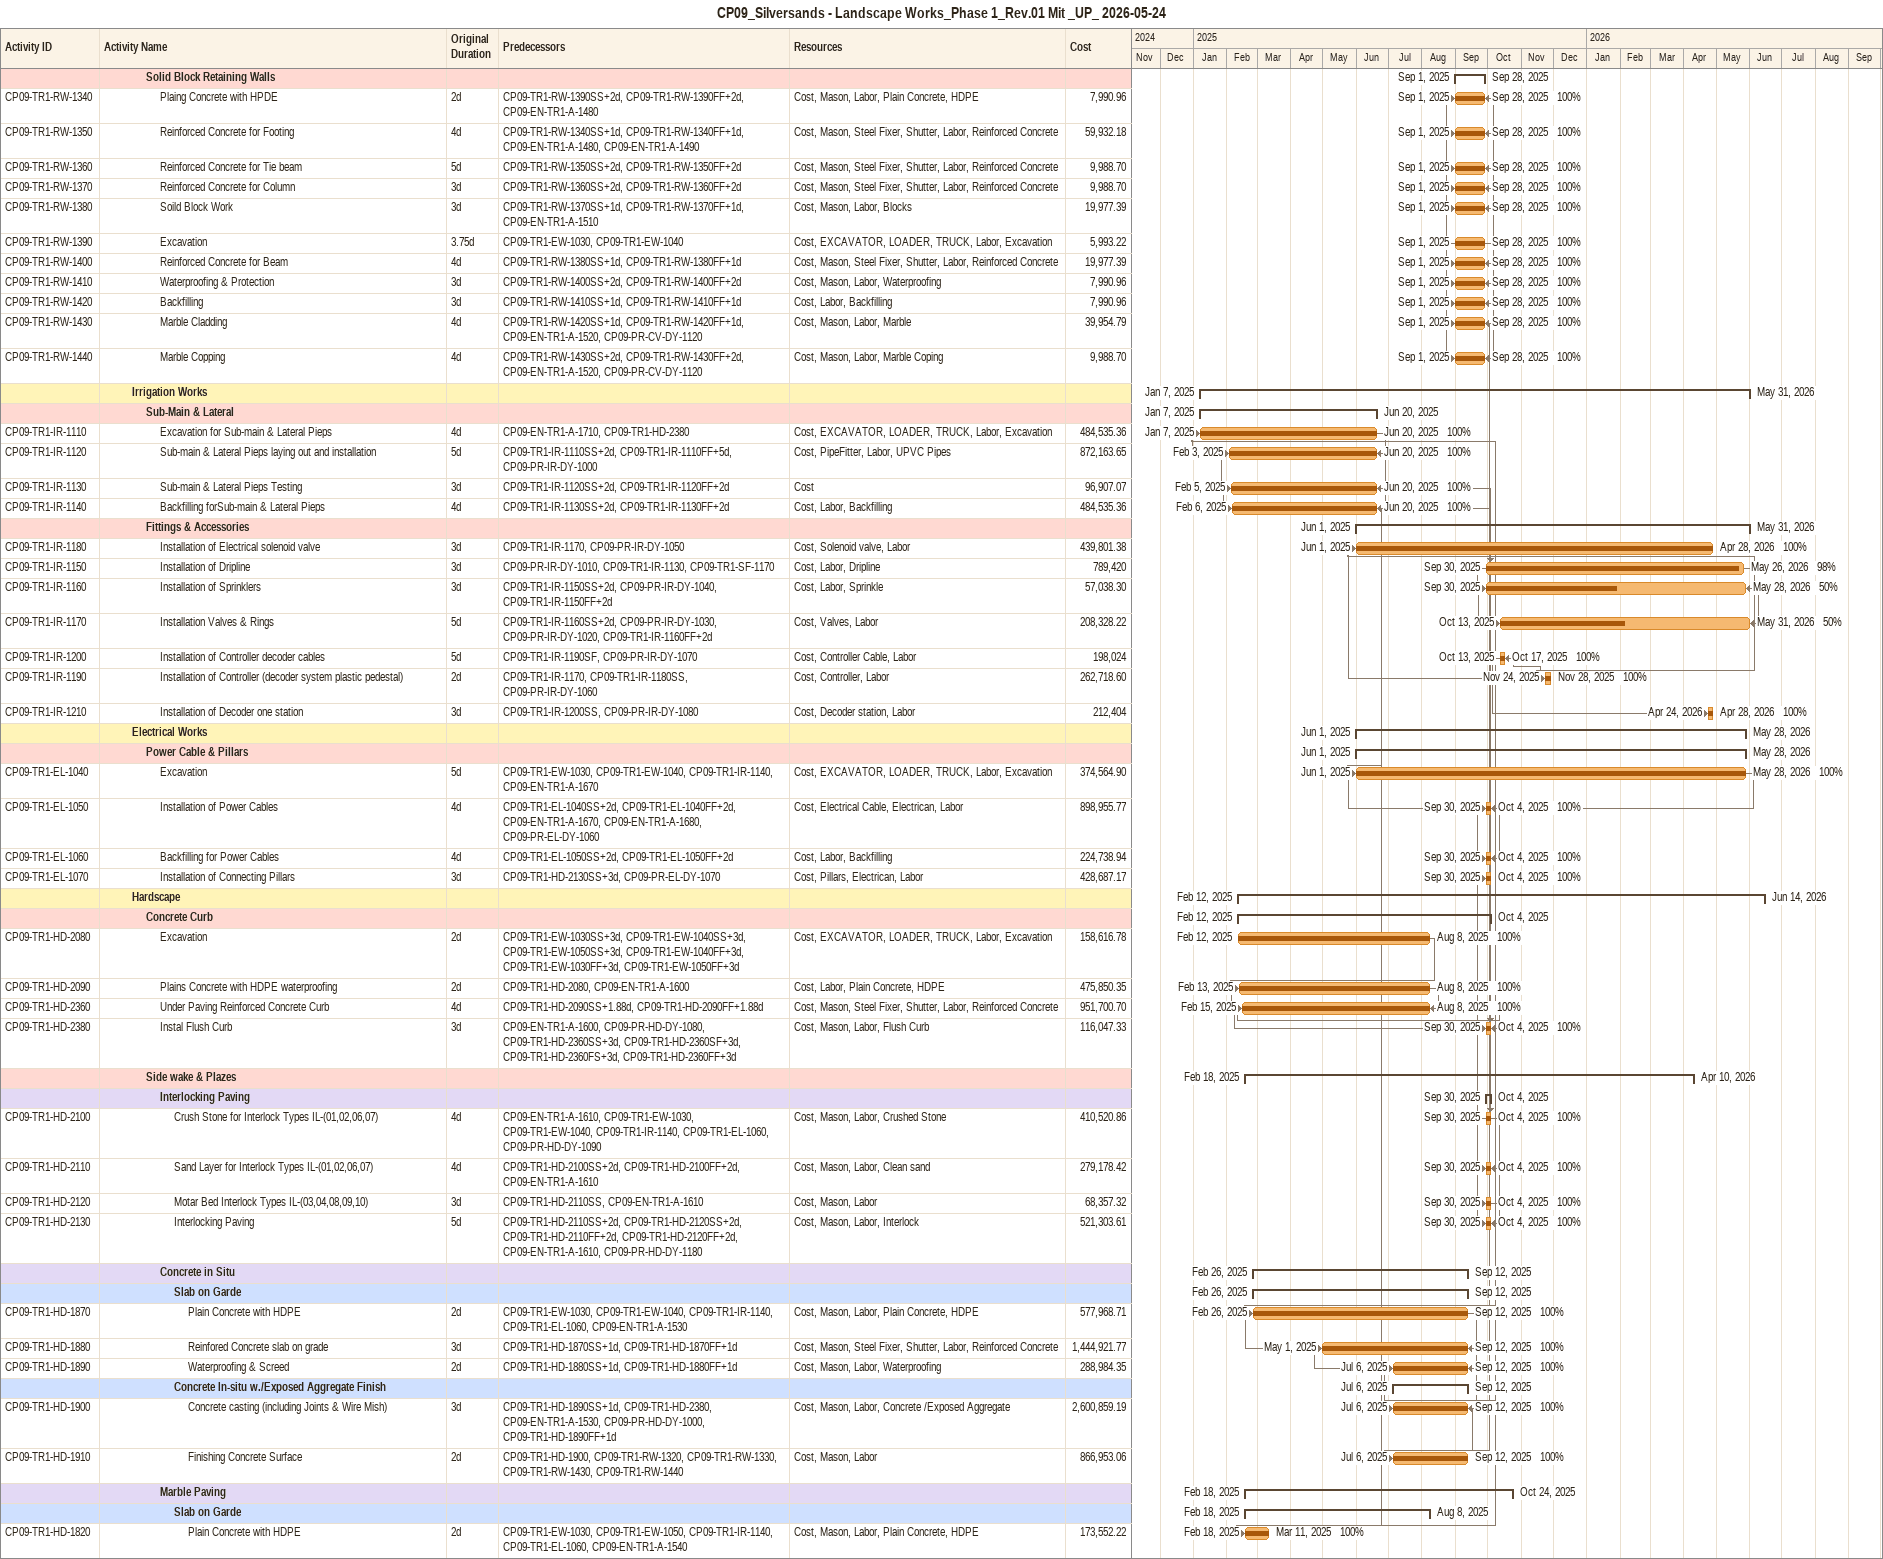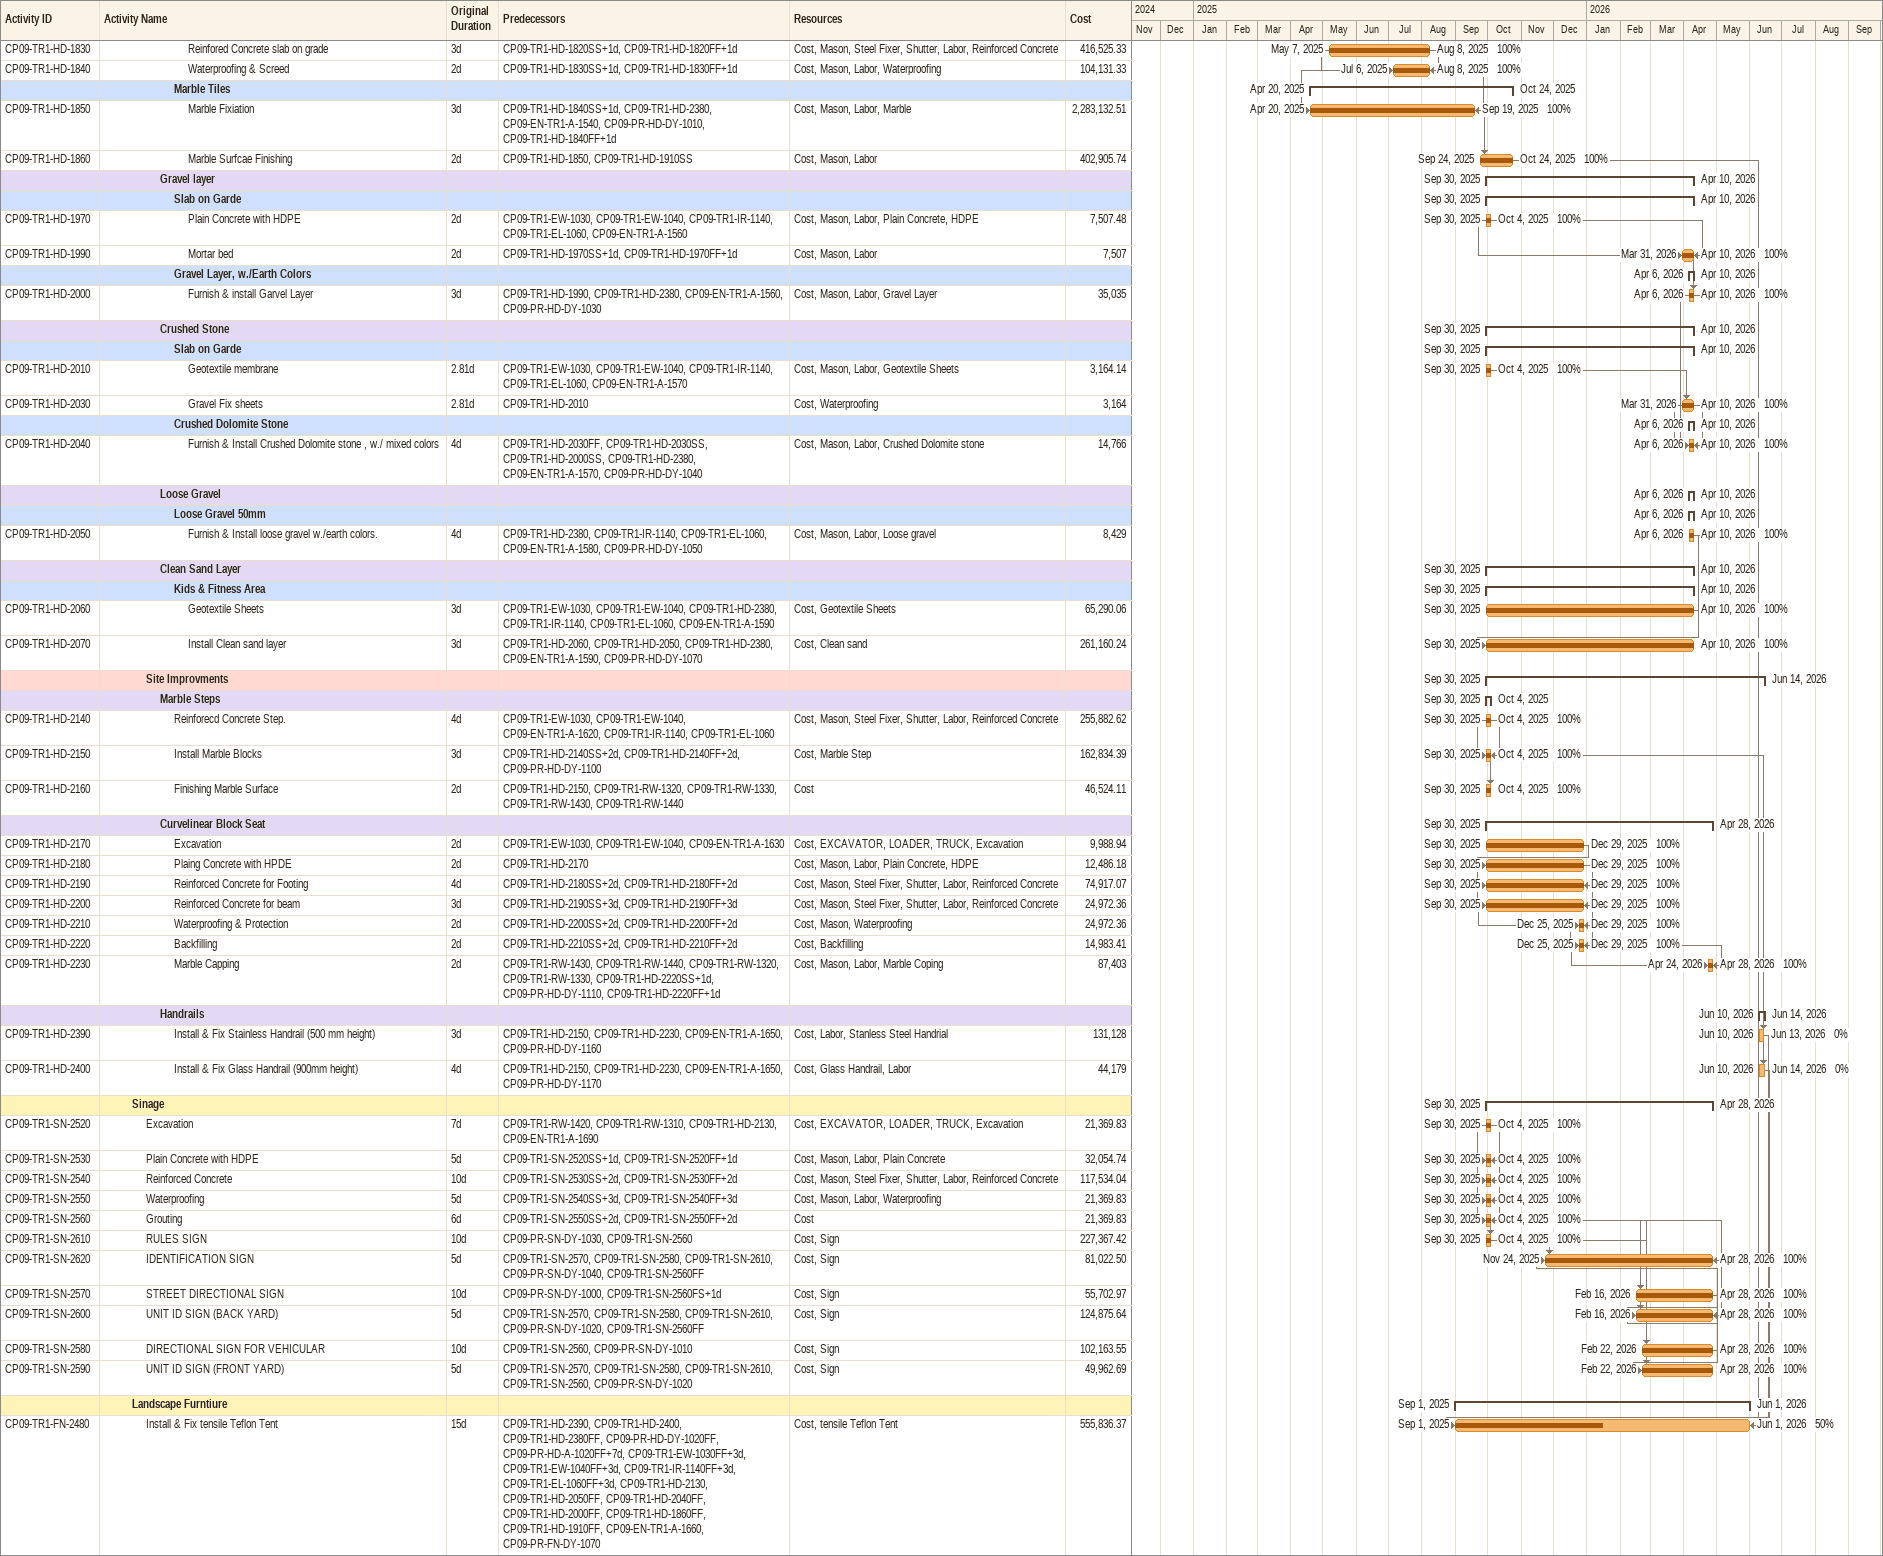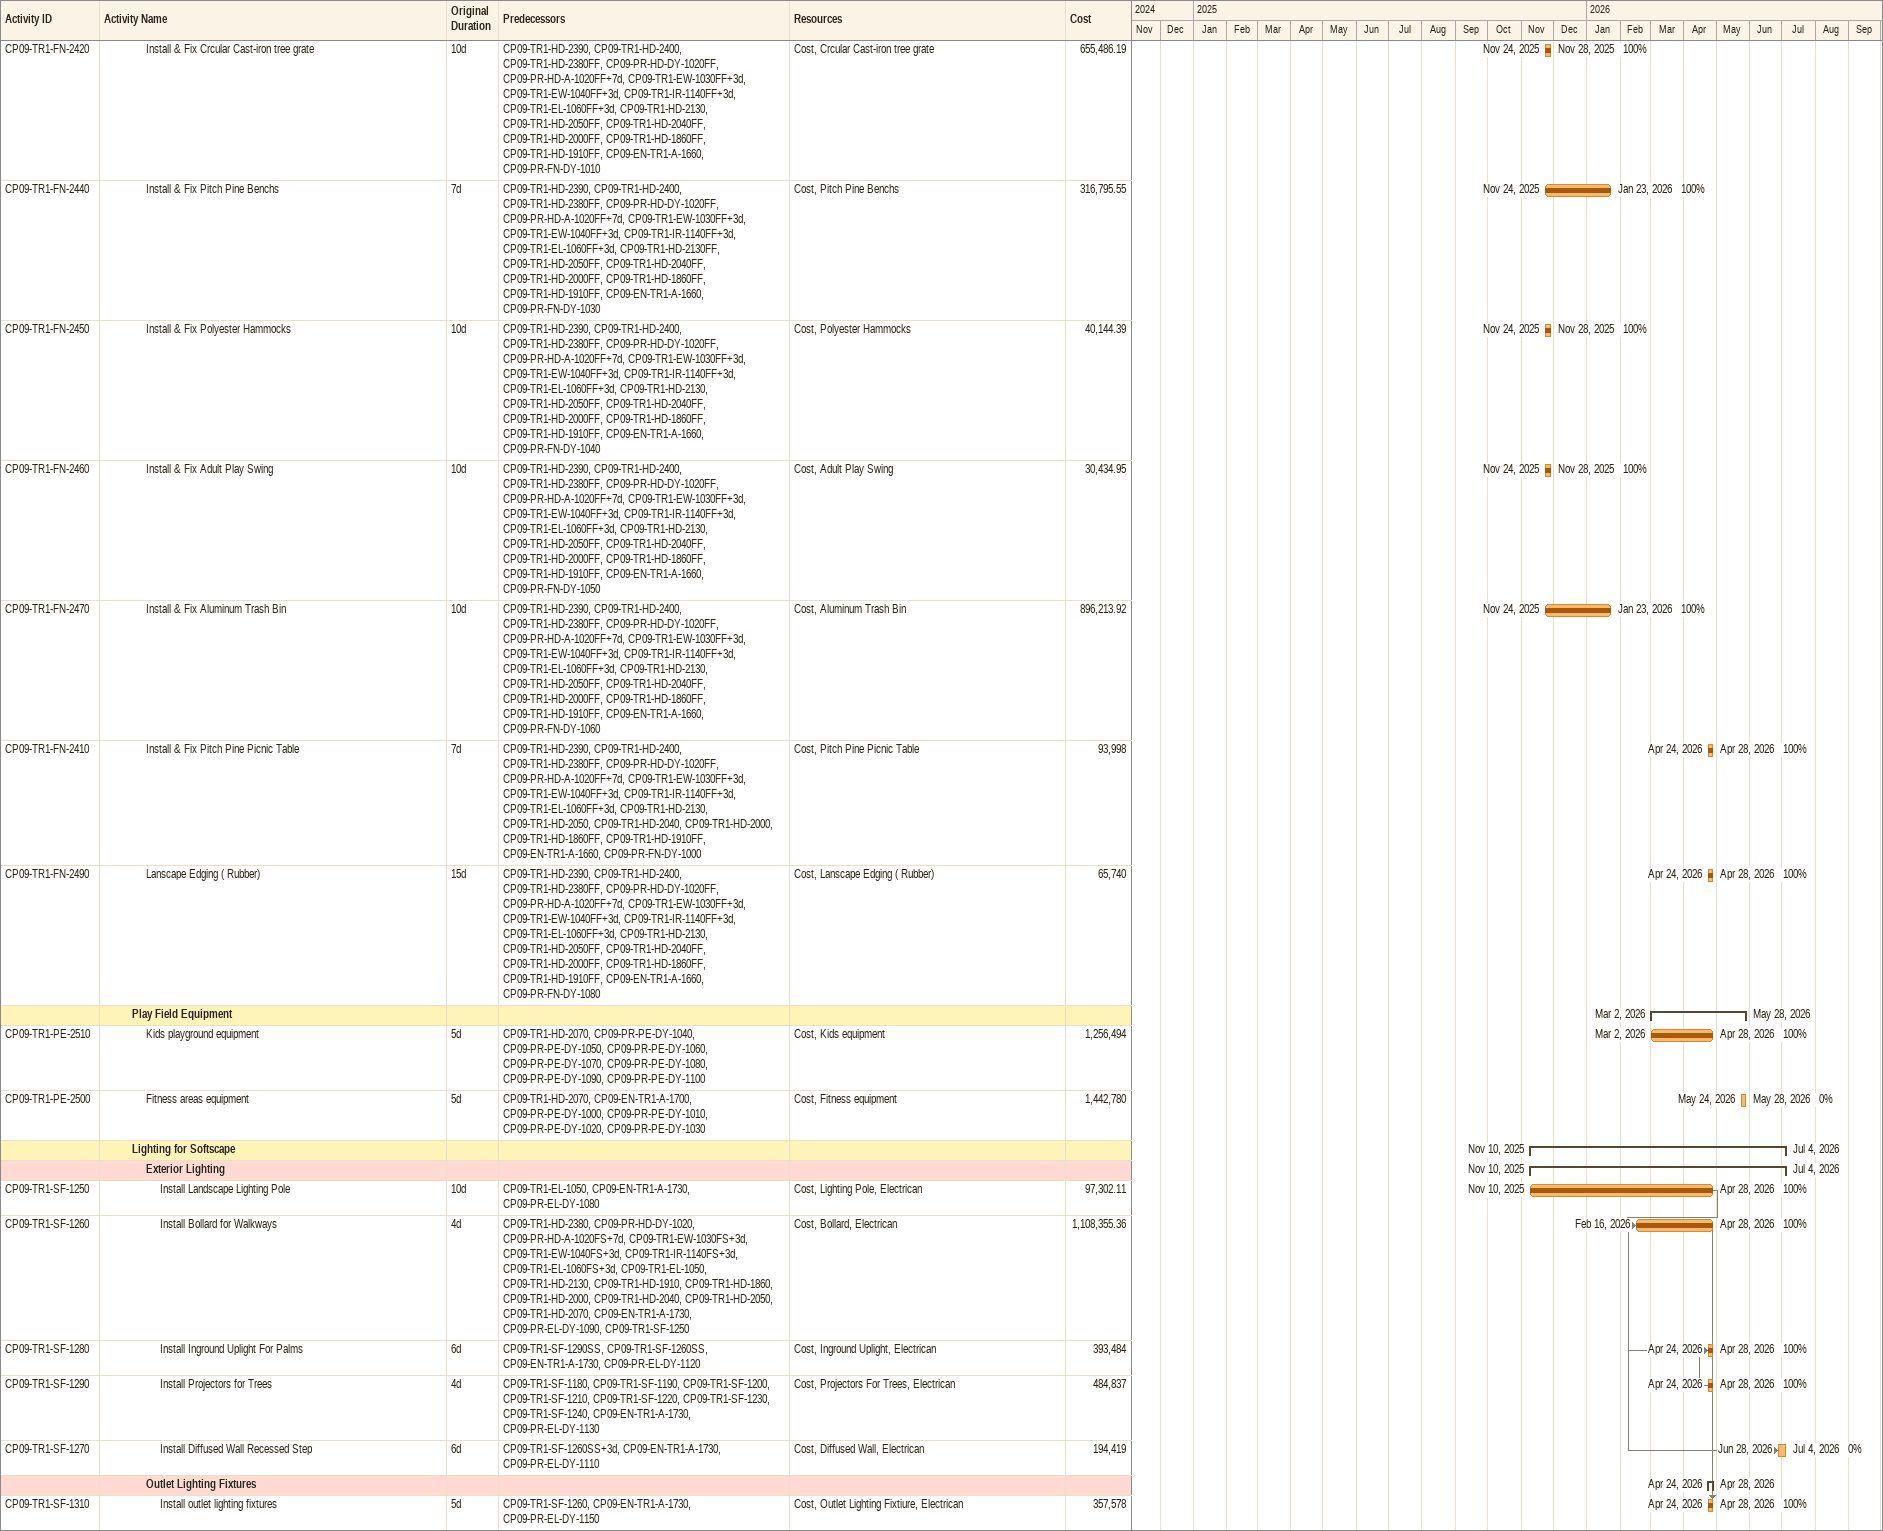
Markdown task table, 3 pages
CP09_Silversands - Landscape Works_Phase 1_Rev.01 Mit _UP_ 2026-05-24

| ID | Level | Task | Original duration | Start | Finish | Predecessors | Resources | % complete | Cost |
|---|---|---|---|---|---|---|---|---|---|
|  | 4 | **Solid Block Retaining Walls** |  | 2025-09-01 | 2025-09-28 |  |  |  |  |
| CP09-TR1-RW-1340 | 5 | Plaing Concrete with HPDE | 2d | 2025-09-01 | 2025-09-28 | CP09-TR1-RW-1390SS+2d, CP09-TR1-RW-1390FF+2d, CP09-EN-TR1-A-1480 | Cost, Mason, Labor, Plain Concrete, HDPE | 100 | 7990.96 |
| CP09-TR1-RW-1350 | 5 | Reinforced Concrete for Footing | 4d | 2025-09-01 | 2025-09-28 | CP09-TR1-RW-1340SS+1d, CP09-TR1-RW-1340FF+1d, CP09-EN-TR1-A-1480, CP09-EN-TR1-A-1490 | Cost, Mason, Steel Fixer, Shutter, Labor, Reinforced Concrete | 100 | 59932.18 |
| CP09-TR1-RW-1360 | 5 | Reinforced Concrete for Tie beam | 5d | 2025-09-01 | 2025-09-28 | CP09-TR1-RW-1350SS+2d, CP09-TR1-RW-1350FF+2d | Cost, Mason, Steel Fixer, Shutter, Labor, Reinforced Concrete | 100 | 9988.70 |
| CP09-TR1-RW-1370 | 5 | Reinforced Concrete for Column | 3d | 2025-09-01 | 2025-09-28 | CP09-TR1-RW-1360SS+2d, CP09-TR1-RW-1360FF+2d | Cost, Mason, Steel Fixer, Shutter, Labor, Reinforced Concrete | 100 | 9988.70 |
| CP09-TR1-RW-1380 | 5 | Soild Block Work | 3d | 2025-09-01 | 2025-09-28 | CP09-TR1-RW-1370SS+1d, CP09-TR1-RW-1370FF+1d, CP09-EN-TR1-A-1510 | Cost, Mason, Labor, Blocks | 100 | 19977.39 |
| CP09-TR1-RW-1390 | 5 | Excavation | 3.75d | 2025-09-01 | 2025-09-28 | CP09-TR1-EW-1030, CP09-TR1-EW-1040 | Cost, EXCAVATOR, LOADER, TRUCK, Labor, Excavation | 100 | 5993.22 |
| CP09-TR1-RW-1400 | 5 | Reinforced Concrete for Beam | 4d | 2025-09-01 | 2025-09-28 | CP09-TR1-RW-1380SS+1d, CP09-TR1-RW-1380FF+1d | Cost, Mason, Steel Fixer, Shutter, Labor, Reinforced Concrete | 100 | 19977.39 |
| CP09-TR1-RW-1410 | 5 | Waterproofing & Protection | 3d | 2025-09-01 | 2025-09-28 | CP09-TR1-RW-1400SS+2d, CP09-TR1-RW-1400FF+2d | Cost, Mason, Labor, Waterproofing | 100 | 7990.96 |
| CP09-TR1-RW-1420 | 5 | Backfilling | 3d | 2025-09-01 | 2025-09-28 | CP09-TR1-RW-1410SS+1d, CP09-TR1-RW-1410FF+1d | Cost, Labor, Backfilling | 100 | 7990.96 |
| CP09-TR1-RW-1430 | 5 | Marble Cladding | 4d | 2025-09-01 | 2025-09-28 | CP09-TR1-RW-1420SS+1d, CP09-TR1-RW-1420FF+1d, CP09-EN-TR1-A-1520, CP09-PR-CV-DY-1120 | Cost, Mason, Labor, Marble | 100 | 39954.79 |
| CP09-TR1-RW-1440 | 5 | Marble Copping | 4d | 2025-09-01 | 2025-09-28 | CP09-TR1-RW-1430SS+2d, CP09-TR1-RW-1430FF+2d, CP09-EN-TR1-A-1520, CP09-PR-CV-DY-1120 | Cost, Mason, Labor, Marble Coping | 100 | 9988.70 |
|  | 3 | **Irrigation Works** |  | 2025-01-07 | 2026-05-31 |  |  |  |  |
|  | 4 | **Sub-Main & Lateral** |  | 2025-01-07 | 2025-06-20 |  |  |  |  |
| CP09-TR1-IR-1110 | 5 | Excavation for Sub-main & Lateral Pieps | 4d | 2025-01-07 | 2025-06-20 | CP09-EN-TR1-A-1710, CP09-TR1-HD-2380 | Cost, EXCAVATOR, LOADER, TRUCK, Labor, Excavation | 100 | 484535.36 |
| CP09-TR1-IR-1120 | 5 | Sub-main & Lateral Pieps laying out and installation | 5d | 2025-02-03 | 2025-06-20 | CP09-TR1-IR-1110SS+2d, CP09-TR1-IR-1110FF+5d, CP09-PR-IR-DY-1000 | Cost, PipeFitter, Labor, UPVC Pipes | 100 | 872163.65 |
| CP09-TR1-IR-1130 | 5 | Sub-main & Lateral Pieps Testing | 3d | 2025-02-05 | 2025-06-20 | CP09-TR1-IR-1120SS+2d, CP09-TR1-IR-1120FF+2d | Cost | 100 | 96907.07 |
| CP09-TR1-IR-1140 | 5 | Backfilling forSub-main & Lateral Pieps | 4d | 2025-02-06 | 2025-06-20 | CP09-TR1-IR-1130SS+2d, CP09-TR1-IR-1130FF+2d | Cost, Labor, Backfilling | 100 | 484535.36 |
|  | 4 | **Fittings & Accessories** |  | 2025-06-01 | 2026-05-31 |  |  |  |  |
| CP09-TR1-IR-1180 | 5 | Installation of Electrical solenoid valve | 3d | 2025-06-01 | 2026-04-28 | CP09-TR1-IR-1170, CP09-PR-IR-DY-1050 | Cost, Solenoid valve, Labor | 100 | 439801.38 |
| CP09-TR1-IR-1150 | 5 | Installation of Dripline | 3d | 2025-09-30 | 2026-05-26 | CP09-PR-IR-DY-1010, CP09-TR1-IR-1130, CP09-TR1-SF-1170 | Cost, Labor, Dripline | 98 | 789420 |
| CP09-TR1-IR-1160 | 5 | Installation of Sprinklers | 3d | 2025-09-30 | 2026-05-28 | CP09-TR1-IR-1150SS+2d, CP09-PR-IR-DY-1040, CP09-TR1-IR-1150FF+2d | Cost, Labor, Sprinkle | 50 | 57038.30 |
| CP09-TR1-IR-1170 | 5 | Installation Valves & Rings | 5d | 2025-10-13 | 2026-05-31 | CP09-TR1-IR-1160SS+2d, CP09-PR-IR-DY-1030, CP09-PR-IR-DY-1020, CP09-TR1-IR-1160FF+2d | Cost, Valves, Labor | 50 | 208328.22 |
| CP09-TR1-IR-1200 | 5 | Installation of Controller decoder cables | 5d | 2025-10-13 | 2025-10-17 | CP09-TR1-IR-1190SF, CP09-PR-IR-DY-1070 | Cost, Controller Cable, Labor | 100 | 198024 |
| CP09-TR1-IR-1190 | 5 | Installation of Controller (decoder system plastic pedestal) | 2d | 2025-11-24 | 2025-11-28 | CP09-TR1-IR-1170, CP09-TR1-IR-1180SS, CP09-PR-IR-DY-1060 | Cost, Controller, Labor | 100 | 262718.60 |
| CP09-TR1-IR-1210 | 5 | Installation of Decoder one station | 3d | 2026-04-24 | 2026-04-28 | CP09-TR1-IR-1200SS, CP09-PR-IR-DY-1080 | Cost, Decoder station, Labor | 100 | 212404 |
|  | 3 | **Electrical Works** |  | 2025-06-01 | 2026-05-28 |  |  |  |  |
|  | 4 | **Power Cable & Pillars** |  | 2025-06-01 | 2026-05-28 |  |  |  |  |
| CP09-TR1-EL-1040 | 5 | Excavation | 5d | 2025-06-01 | 2026-05-28 | CP09-TR1-EW-1030, CP09-TR1-EW-1040, CP09-TR1-IR-1140, CP09-EN-TR1-A-1670 | Cost, EXCAVATOR, LOADER, TRUCK, Labor, Excavation | 100 | 374564.90 |
| CP09-TR1-EL-1050 | 5 | Installation of Power Cables | 4d | 2025-09-30 | 2025-10-04 | CP09-TR1-EL-1040SS+2d, CP09-TR1-EL-1040FF+2d, CP09-EN-TR1-A-1670, CP09-EN-TR1-A-1680, CP09-PR-EL-DY-1060 | Cost, Electrical Cable, Electrican, Labor | 100 | 898955.77 |
| CP09-TR1-EL-1060 | 5 | Backfilling for Power Cables | 4d | 2025-09-30 | 2025-10-04 | CP09-TR1-EL-1050SS+2d, CP09-TR1-EL-1050FF+2d | Cost, Labor, Backfilling | 100 | 224738.94 |
| CP09-TR1-EL-1070 | 5 | Installation of Connecting Pillars | 3d | 2025-09-30 | 2025-10-04 | CP09-TR1-HD-2130SS+3d, CP09-PR-EL-DY-1070 | Cost, Pillars, Electrican, Labor | 100 | 428687.17 |
|  | 3 | **Hardscape** |  | 2025-02-12 | 2026-06-14 |  |  |  |  |
|  | 4 | **Concrete Curb** |  | 2025-02-12 | 2025-10-04 |  |  |  |  |
| CP09-TR1-HD-2080 | 5 | Excavation | 2d | 2025-02-12 | 2025-08-08 | CP09-TR1-EW-1030SS+3d, CP09-TR1-EW-1040SS+3d, CP09-TR1-EW-1050SS+3d, CP09-TR1-EW-1040FF+3d, CP09-TR1-EW-1030FF+3d, CP09-TR1-EW-1050FF+3d | Cost, EXCAVATOR, LOADER, TRUCK, Labor, Excavation | 100 | 158616.78 |
| CP09-TR1-HD-2090 | 5 | Plains Concrete with HDPE waterproofing | 2d | 2025-02-13 | 2025-08-08 | CP09-TR1-HD-2080, CP09-EN-TR1-A-1600 | Cost, Labor, Plain Concrete, HDPE | 100 | 475850.35 |
| CP09-TR1-HD-2360 | 5 | Under Paving Reinforced Concrete Curb | 4d | 2025-02-15 | 2025-08-08 | CP09-TR1-HD-2090SS+1.88d, CP09-TR1-HD-2090FF+1.88d | Cost, Mason, Steel Fixer, Shutter, Labor, Reinforced Concrete | 100 | 951700.70 |
| CP09-TR1-HD-2380 | 5 | Instal Flush Curb | 3d | 2025-09-30 | 2025-10-04 | CP09-EN-TR1-A-1600, CP09-PR-HD-DY-1080, CP09-TR1-HD-2360SS+3d, CP09-TR1-HD-2360SF+3d, CP09-TR1-HD-2360FS+3d, CP09-TR1-HD-2360FF+3d | Cost, Mason, Labor, Flush Curb | 100 | 116047.33 |
|  | 4 | **Side wake & Plazes** |  | 2025-02-18 | 2026-04-10 |  |  |  |  |
|  | 5 | **Interlocking Paving** |  | 2025-09-30 | 2025-10-04 |  |  |  |  |
| CP09-TR1-HD-2100 | 6 | Crush Stone for Interlock Types IL-(01,02,06,07) | 4d | 2025-09-30 | 2025-10-04 | CP09-EN-TR1-A-1610, CP09-TR1-EW-1030, CP09-TR1-EW-1040, CP09-TR1-IR-1140, CP09-TR1-EL-1060, CP09-PR-HD-DY-1090 | Cost, Mason, Labor, Crushed Stone | 100 | 410520.86 |
| CP09-TR1-HD-2110 | 6 | Sand Layer for Interlock Types IL-(01,02,06,07) | 4d | 2025-09-30 | 2025-10-04 | CP09-TR1-HD-2100SS+2d, CP09-TR1-HD-2100FF+2d, CP09-EN-TR1-A-1610 | Cost, Mason, Labor, Clean sand | 100 | 279178.42 |
| CP09-TR1-HD-2120 | 6 | Motar Bed Interlock Types IL-(03,04,08,09,10) | 3d | 2025-09-30 | 2025-10-04 | CP09-TR1-HD-2110SS, CP09-EN-TR1-A-1610 | Cost, Mason, Labor | 100 | 68357.32 |
| CP09-TR1-HD-2130 | 6 | Interlocking Paving | 5d | 2025-09-30 | 2025-10-04 | CP09-TR1-HD-2110SS+2d, CP09-TR1-HD-2120SS+2d, CP09-TR1-HD-2110FF+2d, CP09-TR1-HD-2120FF+2d, CP09-EN-TR1-A-1610, CP09-PR-HD-DY-1180 | Cost, Mason, Labor, Interlock | 100 | 521303.61 |
|  | 5 | **Concrete in Situ** |  | 2025-02-26 | 2025-09-12 |  |  |  |  |
|  | 6 | **Slab on Garde** |  | 2025-02-26 | 2025-09-12 |  |  |  |  |
| CP09-TR1-HD-1870 | 7 | Plain Concrete with HDPE | 2d | 2025-02-26 | 2025-09-12 | CP09-TR1-EW-1030, CP09-TR1-EW-1040, CP09-TR1-IR-1140, CP09-TR1-EL-1060, CP09-EN-TR1-A-1530 | Cost, Mason, Labor, Plain Concrete, HDPE | 100 | 577968.71 |
| CP09-TR1-HD-1880 | 7 | Reinfored Concrete slab on grade | 3d | 2025-05-01 | 2025-09-12 | CP09-TR1-HD-1870SS+1d, CP09-TR1-HD-1870FF+1d | Cost, Mason, Steel Fixer, Shutter, Labor, Reinforced Concrete | 100 | 1444921.77 |
| CP09-TR1-HD-1890 | 7 | Waterproofing & Screed | 2d | 2025-07-06 | 2025-09-12 | CP09-TR1-HD-1880SS+1d, CP09-TR1-HD-1880FF+1d | Cost, Mason, Labor, Waterproofing | 100 | 288984.35 |
|  | 6 | **Concrete In-situ w./Exposed Aggregate Finish** |  | 2025-07-06 | 2025-09-12 |  |  |  |  |
| CP09-TR1-HD-1900 | 7 | Concrete casting (including Joints & Wire Mish) | 3d | 2025-07-06 | 2025-09-12 | CP09-TR1-HD-1890SS+1d, CP09-TR1-HD-2380, CP09-EN-TR1-A-1530, CP09-PR-HD-DY-1000, CP09-TR1-HD-1890FF+1d | Cost, Mason, Labor, Concrete /Exposed Aggregate | 100 | 2600859.19 |
| CP09-TR1-HD-1910 | 7 | Finishing Concrete Surface | 2d | 2025-07-06 | 2025-09-12 | CP09-TR1-HD-1900, CP09-TR1-RW-1320, CP09-TR1-RW-1330, CP09-TR1-RW-1430, CP09-TR1-RW-1440 | Cost, Mason, Labor | 100 | 866953.06 |
|  | 5 | **Marble Paving** |  | 2025-02-18 | 2025-10-24 |  |  |  |  |
|  | 6 | **Slab on Garde** |  | 2025-02-18 | 2025-08-08 |  |  |  |  |
| CP09-TR1-HD-1820 | 7 | Plain Concrete with HDPE | 2d | 2025-02-18 | 2025-03-11 | CP09-TR1-EW-1030, CP09-TR1-EW-1050, CP09-TR1-IR-1140, CP09-TR1-EL-1060, CP09-EN-TR1-A-1540 | Cost, Mason, Labor, Plain Concrete, HDPE | 100 | 173552.22 |
| CP09-TR1-HD-1830 | 7 | Reinfored Concrete slab on grade | 3d | 2025-05-07 | 2025-08-08 | CP09-TR1-HD-1820SS+1d, CP09-TR1-HD-1820FF+1d | Cost, Mason, Steel Fixer, Shutter, Labor, Reinforced Concrete | 100 | 416525.33 |
| CP09-TR1-HD-1840 | 7 | Waterproofing & Screed | 2d | 2025-07-06 | 2025-08-08 | CP09-TR1-HD-1830SS+1d, CP09-TR1-HD-1830FF+1d | Cost, Mason, Labor, Waterproofing | 100 | 104131.33 |
|  | 6 | **Marble Tiles** |  | 2025-04-20 | 2025-10-24 |  |  |  |  |
| CP09-TR1-HD-1850 | 7 | Marble Fixiation | 3d | 2025-04-20 | 2025-09-19 | CP09-TR1-HD-1840SS+1d, CP09-TR1-HD-2380, CP09-EN-TR1-A-1540, CP09-PR-HD-DY-1010, CP09-TR1-HD-1840FF+1d | Cost, Mason, Labor, Marble | 100 | 2283132.51 |
| CP09-TR1-HD-1860 | 7 | Marble Surfcae Finishing | 2d | 2025-09-24 | 2025-10-24 | CP09-TR1-HD-1850, CP09-TR1-HD-1910SS | Cost, Mason, Labor | 100 | 402905.74 |
|  | 5 | **Gravel layer** |  | 2025-09-30 | 2026-04-10 |  |  |  |  |
|  | 6 | **Slab on Garde** |  | 2025-09-30 | 2026-04-10 |  |  |  |  |
| CP09-TR1-HD-1970 | 7 | Plain Concrete with HDPE | 2d | 2025-09-30 | 2025-10-04 | CP09-TR1-EW-1030, CP09-TR1-EW-1040, CP09-TR1-IR-1140, CP09-TR1-EL-1060, CP09-EN-TR1-A-1560 | Cost, Mason, Labor, Plain Concrete, HDPE | 100 | 7507.48 |
| CP09-TR1-HD-1990 | 7 | Mortar bed | 2d | 2026-03-31 | 2026-04-10 | CP09-TR1-HD-1970SS+1d, CP09-TR1-HD-1970FF+1d | Cost, Mason, Labor | 100 | 7507 |
|  | 6 | **Gravel Layer, w./Earth Colors** |  | 2026-04-06 | 2026-04-10 |  |  |  |  |
| CP09-TR1-HD-2000 | 7 | Furnish & install Garvel Layer | 3d | 2026-04-06 | 2026-04-10 | CP09-TR1-HD-1990, CP09-TR1-HD-2380, CP09-EN-TR1-A-1560, CP09-PR-HD-DY-1030 | Cost, Mason, Labor, Gravel Layer | 100 | 35035 |
|  | 5 | **Crushed Stone** |  | 2025-09-30 | 2026-04-10 |  |  |  |  |
|  | 6 | **Slab on Garde** |  | 2025-09-30 | 2026-04-10 |  |  |  |  |
| CP09-TR1-HD-2010 | 7 | Geotextile membrane | 2.81d | 2025-09-30 | 2025-10-04 | CP09-TR1-EW-1030, CP09-TR1-EW-1040, CP09-TR1-IR-1140, CP09-TR1-EL-1060, CP09-EN-TR1-A-1570 | Cost, Mason, Labor, Geotextile Sheets | 100 | 3164.14 |
| CP09-TR1-HD-2030 | 7 | Gravel Fix sheets | 2.81d | 2026-03-31 | 2026-04-10 | CP09-TR1-HD-2010 | Cost, Waterproofing | 100 | 3164 |
|  | 6 | **Crushed Dolomite Stone** |  | 2026-04-06 | 2026-04-10 |  |  |  |  |
| CP09-TR1-HD-2040 | 7 | Furnish & Install Crushed Dolomite stone , w./ mixed colors | 4d | 2026-04-06 | 2026-04-10 | CP09-TR1-HD-2030FF, CP09-TR1-HD-2030SS, CP09-TR1-HD-2000SS, CP09-TR1-HD-2380, CP09-EN-TR1-A-1570, CP09-PR-HD-DY-1040 | Cost, Mason, Labor, Crushed Dolomite stone | 100 | 14766 |
|  | 5 | **Loose Gravel** |  | 2026-04-06 | 2026-04-10 |  |  |  |  |
|  | 6 | **Loose Gravel 50mm** |  | 2026-04-06 | 2026-04-10 |  |  |  |  |
| CP09-TR1-HD-2050 | 7 | Furnish & Install loose gravel w./earth colors. | 4d | 2026-04-06 | 2026-04-10 | CP09-TR1-HD-2380, CP09-TR1-IR-1140, CP09-TR1-EL-1060, CP09-EN-TR1-A-1580, CP09-PR-HD-DY-1050 | Cost, Mason, Labor, Loose gravel | 100 | 8429 |
|  | 5 | **Clean Sand Layer** |  | 2025-09-30 | 2026-04-10 |  |  |  |  |
|  | 6 | **Kids & Fitness Area** |  | 2025-09-30 | 2026-04-10 |  |  |  |  |
| CP09-TR1-HD-2060 | 7 | Geotextile Sheets | 3d | 2025-09-30 | 2026-04-10 | CP09-TR1-EW-1030, CP09-TR1-EW-1040, CP09-TR1-HD-2380, CP09-TR1-IR-1140, CP09-TR1-EL-1060, CP09-EN-TR1-A-1590 | Cost, Geotextile Sheets | 100 | 65290.06 |
| CP09-TR1-HD-2070 | 7 | Install Clean sand layer | 3d | 2025-09-30 | 2026-04-10 | CP09-TR1-HD-2060, CP09-TR1-HD-2050, CP09-TR1-HD-2380, CP09-EN-TR1-A-1590, CP09-PR-HD-DY-1070 | Cost, Clean sand | 100 | 261160.24 |
|  | 4 | **Site Improvments** |  | 2025-09-30 | 2026-06-14 |  |  |  |  |
|  | 5 | **Marble Steps** |  | 2025-09-30 | 2025-10-04 |  |  |  |  |
| CP09-TR1-HD-2140 | 6 | Reinforecd Concrete Step. | 4d | 2025-09-30 | 2025-10-04 | CP09-TR1-EW-1030, CP09-TR1-EW-1040, CP09-EN-TR1-A-1620, CP09-TR1-IR-1140, CP09-TR1-EL-1060 | Cost, Mason, Steel Fixer, Shutter, Labor, Reinforced Concrete | 100 | 255882.62 |
| CP09-TR1-HD-2150 | 6 | Install Marble Blocks | 3d | 2025-09-30 | 2025-10-04 | CP09-TR1-HD-2140SS+2d, CP09-TR1-HD-2140FF+2d, CP09-PR-HD-DY-1100 | Cost, Marble Step | 100 | 162834.39 |
| CP09-TR1-HD-2160 | 6 | Finishing Marble Surface | 2d | 2025-09-30 | 2025-10-04 | CP09-TR1-HD-2150, CP09-TR1-RW-1320, CP09-TR1-RW-1330, CP09-TR1-RW-1430, CP09-TR1-RW-1440 | Cost | 100 | 46524.11 |
|  | 5 | **Curvelinear Block Seat** |  | 2025-09-30 | 2026-04-28 |  |  |  |  |
| CP09-TR1-HD-2170 | 6 | Excavation | 2d | 2025-09-30 | 2025-12-29 | CP09-TR1-EW-1030, CP09-TR1-EW-1040, CP09-EN-TR1-A-1630 | Cost, EXCAVATOR, LOADER, TRUCK, Excavation | 100 | 9988.94 |
| CP09-TR1-HD-2180 | 6 | Plaing Concrete with HPDE | 2d | 2025-09-30 | 2025-12-29 | CP09-TR1-HD-2170 | Cost, Mason, Labor, Plain Concrete, HDPE | 100 | 12486.18 |
| CP09-TR1-HD-2190 | 6 | Reinforced Concrete for Footing | 4d | 2025-09-30 | 2025-12-29 | CP09-TR1-HD-2180SS+2d, CP09-TR1-HD-2180FF+2d | Cost, Mason, Steel Fixer, Shutter, Labor, Reinforced Concrete | 100 | 74917.07 |
| CP09-TR1-HD-2200 | 6 | Reinforced Concrete for beam | 3d | 2025-09-30 | 2025-12-29 | CP09-TR1-HD-2190SS+3d, CP09-TR1-HD-2190FF+3d | Cost, Mason, Steel Fixer, Shutter, Labor, Reinforced Concrete | 100 | 24972.36 |
| CP09-TR1-HD-2210 | 6 | Waterproofing & Protection | 2d | 2025-12-25 | 2025-12-29 | CP09-TR1-HD-2200SS+2d, CP09-TR1-HD-2200FF+2d | Cost, Mason, Waterproofing | 100 | 24972.36 |
| CP09-TR1-HD-2220 | 6 | Backfilling | 2d | 2025-12-25 | 2025-12-29 | CP09-TR1-HD-2210SS+2d, CP09-TR1-HD-2210FF+2d | Cost, Backfilling | 100 | 14983.41 |
| CP09-TR1-HD-2230 | 6 | Marble Capping | 2d | 2026-04-24 | 2026-04-28 | CP09-TR1-RW-1430, CP09-TR1-RW-1440, CP09-TR1-RW-1320, CP09-TR1-RW-1330, CP09-TR1-HD-2220SS+1d, CP09-PR-HD-DY-1110, CP09-TR1-HD-2220FF+1d | Cost, Mason, Labor, Marble Coping | 100 | 87403 |
|  | 5 | **Handrails** |  | 2026-06-10 | 2026-06-14 |  |  |  |  |
| CP09-TR1-HD-2390 | 6 | Install & Fix Stainless Handrail (500 mm height) | 3d | 2026-06-10 | 2026-06-13 | CP09-TR1-HD-2150, CP09-TR1-HD-2230, CP09-EN-TR1-A-1650, CP09-PR-HD-DY-1160 | Cost, Labor, Stanless Steel Handrial | 0 | 131128 |
| CP09-TR1-HD-2400 | 6 | Install & Fix Glass Handrail (900mm height) | 4d | 2026-06-10 | 2026-06-14 | CP09-TR1-HD-2150, CP09-TR1-HD-2230, CP09-EN-TR1-A-1650, CP09-PR-HD-DY-1170 | Cost, Glass Handrail, Labor | 0 | 44179 |
|  | 3 | **Sinage** |  | 2025-09-30 | 2026-04-28 |  |  |  |  |
| CP09-TR1-SN-2520 | 4 | Excavation | 7d | 2025-09-30 | 2025-10-04 | CP09-TR1-RW-1420, CP09-TR1-RW-1310, CP09-TR1-HD-2130, CP09-EN-TR1-A-1690 | Cost, EXCAVATOR, LOADER, TRUCK, Excavation | 100 | 21369.83 |
| CP09-TR1-SN-2530 | 4 | Plain Concrete with HDPE | 5d | 2025-09-30 | 2025-10-04 | CP09-TR1-SN-2520SS+1d, CP09-TR1-SN-2520FF+1d | Cost, Mason, Labor, Plain Concrete | 100 | 32054.74 |
| CP09-TR1-SN-2540 | 4 | Reinforced Concrete | 10d | 2025-09-30 | 2025-10-04 | CP09-TR1-SN-2530SS+2d, CP09-TR1-SN-2530FF+2d | Cost, Mason, Steel Fixer, Shutter, Labor, Reinforced Concrete | 100 | 117534.04 |
| CP09-TR1-SN-2550 | 4 | Waterproofing | 5d | 2025-09-30 | 2025-10-04 | CP09-TR1-SN-2540SS+3d, CP09-TR1-SN-2540FF+3d | Cost, Mason, Labor, Waterproofing | 100 | 21369.83 |
| CP09-TR1-SN-2560 | 4 | Grouting | 6d | 2025-09-30 | 2025-10-04 | CP09-TR1-SN-2550SS+2d, CP09-TR1-SN-2550FF+2d | Cost | 100 | 21369.83 |
| CP09-TR1-SN-2610 | 4 | RULES SIGN | 10d | 2025-09-30 | 2025-10-04 | CP09-PR-SN-DY-1030, CP09-TR1-SN-2560 | Cost, Sign | 100 | 227367.42 |
| CP09-TR1-SN-2620 | 4 | IDENTIFICATION SIGN | 5d | 2025-11-24 | 2026-04-28 | CP09-TR1-SN-2570, CP09-TR1-SN-2580, CP09-TR1-SN-2610, CP09-PR-SN-DY-1040, CP09-TR1-SN-2560FF | Cost, Sign | 100 | 81022.50 |
| CP09-TR1-SN-2570 | 4 | STREET DIRECTIONAL SIGN | 10d | 2026-02-16 | 2026-04-28 | CP09-PR-SN-DY-1000, CP09-TR1-SN-2560FS+1d | Cost, Sign | 100 | 55702.97 |
| CP09-TR1-SN-2600 | 4 | UNIT ID SIGN (BACK YARD) | 5d | 2026-02-16 | 2026-04-28 | CP09-TR1-SN-2570, CP09-TR1-SN-2580, CP09-TR1-SN-2610, CP09-PR-SN-DY-1020, CP09-TR1-SN-2560FF | Cost, Sign | 100 | 124875.64 |
| CP09-TR1-SN-2580 | 4 | DIRECTIONAL SIGN FOR VEHICULAR | 10d | 2026-02-22 | 2026-04-28 | CP09-TR1-SN-2560, CP09-PR-SN-DY-1010 | Cost, Sign | 100 | 102163.55 |
| CP09-TR1-SN-2590 | 4 | UNIT ID SIGN (FRONT YARD) | 5d | 2026-02-22 | 2026-04-28 | CP09-TR1-SN-2570, CP09-TR1-SN-2580, CP09-TR1-SN-2610, CP09-TR1-SN-2560, CP09-PR-SN-DY-1020 | Cost, Sign | 100 | 49962.69 |
|  | 3 | **Landscape Furntiure** |  | 2025-09-01 | 2026-06-01 |  |  |  |  |
| CP09-TR1-FN-2480 | 4 | Install & Fix tensile Teflon Tent | 15d | 2025-09-01 | 2026-06-01 | CP09-TR1-HD-2390, CP09-TR1-HD-2400, CP09-TR1-HD-2380FF, CP09-PR-HD-DY-1020FF, CP09-PR-HD-A-1020FF+7d, CP09-TR1-EW-1030FF+3d, CP09-TR1-EW-1040FF+3d, CP09-TR1-IR-1140FF+3d, CP09-TR1-EL-1060FF+3d, CP09-TR1-HD-2130, CP09-TR1-HD-2050FF, CP09-TR1-HD-2040FF, CP09-TR1-HD-2000FF, CP09-TR1-HD-1860FF, CP09-TR1-HD-1910FF, CP09-EN-TR1-A-1660, CP09-PR-FN-DY-1070 | Cost, tensile Teflon Tent | 50 | 555836.37 |
| CP09-TR1-FN-2420 | 4 | Install & Fix Crcular Cast-iron tree grate | 10d | 2025-11-24 | 2025-11-28 | CP09-TR1-HD-2390, CP09-TR1-HD-2400, CP09-TR1-HD-2380FF, CP09-PR-HD-DY-1020FF, CP09-PR-HD-A-1020FF+7d, CP09-TR1-EW-1030FF+3d, CP09-TR1-EW-1040FF+3d, CP09-TR1-IR-1140FF+3d, CP09-TR1-EL-1060FF+3d, CP09-TR1-HD-2130, CP09-TR1-HD-2050FF, CP09-TR1-HD-2040FF, CP09-TR1-HD-2000FF, CP09-TR1-HD-1860FF, CP09-TR1-HD-1910FF, CP09-EN-TR1-A-1660, CP09-PR-FN-DY-1010 | Cost, Crcular Cast-iron tree grate | 100 | 655486.19 |
| CP09-TR1-FN-2440 | 4 | Install & Fix Pitch Pine Benchs | 7d | 2025-11-24 | 2026-01-23 | CP09-TR1-HD-2390, CP09-TR1-HD-2400, CP09-TR1-HD-2380FF, CP09-PR-HD-DY-1020FF, CP09-PR-HD-A-1020FF+7d, CP09-TR1-EW-1030FF+3d, CP09-TR1-EW-1040FF+3d, CP09-TR1-IR-1140FF+3d, CP09-TR1-EL-1060FF+3d, CP09-TR1-HD-2130FF, CP09-TR1-HD-2050FF, CP09-TR1-HD-2040FF, CP09-TR1-HD-2000FF, CP09-TR1-HD-1860FF, CP09-TR1-HD-1910FF, CP09-EN-TR1-A-1660, CP09-PR-FN-DY-1030 | Cost, Pitch Pine Benchs | 100 | 316795.55 |
| CP09-TR1-FN-2450 | 4 | Install & Fix Polyester Hammocks | 10d | 2025-11-24 | 2025-11-28 | CP09-TR1-HD-2390, CP09-TR1-HD-2400, CP09-TR1-HD-2380FF, CP09-PR-HD-DY-1020FF, CP09-PR-HD-A-1020FF+7d, CP09-TR1-EW-1030FF+3d, CP09-TR1-EW-1040FF+3d, CP09-TR1-IR-1140FF+3d, CP09-TR1-EL-1060FF+3d, CP09-TR1-HD-2130, CP09-TR1-HD-2050FF, CP09-TR1-HD-2040FF, CP09-TR1-HD-2000FF, CP09-TR1-HD-1860FF, CP09-TR1-HD-1910FF, CP09-EN-TR1-A-1660, CP09-PR-FN-DY-1040 | Cost, Polyester Hammocks | 100 | 40144.39 |
| CP09-TR1-FN-2460 | 4 | Install & Fix Adult Play Swing | 10d | 2025-11-24 | 2025-11-28 | CP09-TR1-HD-2390, CP09-TR1-HD-2400, CP09-TR1-HD-2380FF, CP09-PR-HD-DY-1020FF, CP09-PR-HD-A-1020FF+7d, CP09-TR1-EW-1030FF+3d, CP09-TR1-EW-1040FF+3d, CP09-TR1-IR-1140FF+3d, CP09-TR1-EL-1060FF+3d, CP09-TR1-HD-2130, CP09-TR1-HD-2050FF, CP09-TR1-HD-2040FF, CP09-TR1-HD-2000FF, CP09-TR1-HD-1860FF, CP09-TR1-HD-1910FF, CP09-EN-TR1-A-1660, CP09-PR-FN-DY-1050 | Cost, Adult Play Swing | 100 | 30434.95 |
| CP09-TR1-FN-2470 | 4 | Install & Fix Aluminum Trash Bin | 10d | 2025-11-24 | 2026-01-23 | CP09-TR1-HD-2390, CP09-TR1-HD-2400, CP09-TR1-HD-2380FF, CP09-PR-HD-DY-1020FF, CP09-PR-HD-A-1020FF+7d, CP09-TR1-EW-1030FF+3d, CP09-TR1-EW-1040FF+3d, CP09-TR1-IR-1140FF+3d, CP09-TR1-EL-1060FF+3d, CP09-TR1-HD-2130, CP09-TR1-HD-2050FF, CP09-TR1-HD-2040FF, CP09-TR1-HD-2000FF, CP09-TR1-HD-1860FF, CP09-TR1-HD-1910FF, CP09-EN-TR1-A-1660, CP09-PR-FN-DY-1060 | Cost, Aluminum Trash Bin | 100 | 896213.92 |
| CP09-TR1-FN-2410 | 4 | Install & Fix Pitch Pine Picnic Table | 7d | 2026-04-24 | 2026-04-28 | CP09-TR1-HD-2390, CP09-TR1-HD-2400, CP09-TR1-HD-2380FF, CP09-PR-HD-DY-1020FF, CP09-PR-HD-A-1020FF+7d, CP09-TR1-EW-1030FF+3d, CP09-TR1-EW-1040FF+3d, CP09-TR1-IR-1140FF+3d, CP09-TR1-EL-1060FF+3d, CP09-TR1-HD-2130, CP09-TR1-HD-2050, CP09-TR1-HD-2040, CP09-TR1-HD-2000, CP09-TR1-HD-1860FF, CP09-TR1-HD-1910FF, CP09-EN-TR1-A-1660, CP09-PR-FN-DY-1000 | Cost, Pitch Pine Picnic Table | 100 | 93998 |
| CP09-TR1-FN-2490 | 4 | Lanscape Edging ( Rubber) | 15d | 2026-04-24 | 2026-04-28 | CP09-TR1-HD-2390, CP09-TR1-HD-2400, CP09-TR1-HD-2380FF, CP09-PR-HD-DY-1020FF, CP09-PR-HD-A-1020FF+7d, CP09-TR1-EW-1030FF+3d, CP09-TR1-EW-1040FF+3d, CP09-TR1-IR-1140FF+3d, CP09-TR1-EL-1060FF+3d, CP09-TR1-HD-2130, CP09-TR1-HD-2050FF, CP09-TR1-HD-2040FF, CP09-TR1-HD-2000FF, CP09-TR1-HD-1860FF, CP09-TR1-HD-1910FF, CP09-EN-TR1-A-1660, CP09-PR-FN-DY-1080 | Cost, Lanscape Edging ( Rubber) | 100 | 65740 |
|  | 3 | **Play Field Equipment** |  | 2026-03-02 | 2026-05-28 |  |  |  |  |
| CP09-TR1-PE-2510 | 4 | Kids playground equipment | 5d | 2026-03-02 | 2026-04-28 | CP09-TR1-HD-2070, CP09-PR-PE-DY-1040, CP09-PR-PE-DY-1050, CP09-PR-PE-DY-1060, CP09-PR-PE-DY-1070, CP09-PR-PE-DY-1080, CP09-PR-PE-DY-1090, CP09-PR-PE-DY-1100 | Cost, Kids equipment | 100 | 1256494 |
| CP09-TR1-PE-2500 | 4 | Fitness areas equipment | 5d | 2026-05-24 | 2026-05-28 | CP09-TR1-HD-2070, CP09-EN-TR1-A-1700, CP09-PR-PE-DY-1000, CP09-PR-PE-DY-1010, CP09-PR-PE-DY-1020, CP09-PR-PE-DY-1030 | Cost, Fitness equipment | 0 | 1442780 |
|  | 3 | **Lighting for Softscape** |  | 2025-11-10 | 2026-07-04 |  |  |  |  |
|  | 4 | **Exterior Lighting** |  | 2025-11-10 | 2026-07-04 |  |  |  |  |
| CP09-TR1-SF-1250 | 5 | Install Landscape Lighting Pole | 10d | 2025-11-10 | 2026-04-28 | CP09-TR1-EL-1050, CP09-EN-TR1-A-1730, CP09-PR-EL-DY-1080 | Cost, Lighting Pole, Electrican | 100 | 97302.11 |
| CP09-TR1-SF-1260 | 5 | Install Bollard for Walkways | 4d | 2026-02-16 | 2026-04-28 | CP09-TR1-HD-2380, CP09-PR-HD-DY-1020, CP09-PR-HD-A-1020FS+7d, CP09-TR1-EW-1030FS+3d, CP09-TR1-EW-1040FS+3d, CP09-TR1-IR-1140FS+3d, CP09-TR1-EL-1060FS+3d, CP09-TR1-EL-1050, CP09-TR1-HD-2130, CP09-TR1-HD-1910, CP09-TR1-HD-1860, CP09-TR1-HD-2000, CP09-TR1-HD-2040, CP09-TR1-HD-2050, CP09-TR1-HD-2070, CP09-EN-TR1-A-1730, CP09-PR-EL-DY-1090, CP09-TR1-SF-1250 | Cost, Bollard, Electrican | 100 | 1108355.36 |
| CP09-TR1-SF-1280 | 5 | Install Inground Uplight For Palms | 6d | 2026-04-24 | 2026-04-28 | CP09-TR1-SF-1290SS, CP09-TR1-SF-1260SS, CP09-EN-TR1-A-1730, CP09-PR-EL-DY-1120 | Cost, Inground Uplight, Electrican | 100 | 393484 |
| CP09-TR1-SF-1290 | 5 | Install Projectors for Trees | 4d | 2026-04-24 | 2026-04-28 | CP09-TR1-SF-1180, CP09-TR1-SF-1190, CP09-TR1-SF-1200, CP09-TR1-SF-1210, CP09-TR1-SF-1220, CP09-TR1-SF-1230, CP09-TR1-SF-1240, CP09-EN-TR1-A-1730, CP09-PR-EL-DY-1130 | Cost, Projectors For Trees, Electrican | 100 | 484837 |
| CP09-TR1-SF-1270 | 5 | Install Diffused Wall Recessed Step | 6d | 2026-06-28 | 2026-07-04 | CP09-TR1-SF-1260SS+3d, CP09-EN-TR1-A-1730, CP09-PR-EL-DY-1110 | Cost, Diffused Wall, Electrican | 0 | 194419 |
|  | 4 | **Outlet Lighting Fixtures** |  | 2026-04-24 | 2026-04-28 |  |  |  |  |
| CP09-TR1-SF-1310 | 5 | Install outlet lighting fixtures | 5d | 2026-04-24 | 2026-04-28 | CP09-TR1-SF-1260, CP09-EN-TR1-A-1730, CP09-PR-EL-DY-1150 | Cost, Outlet Lighting Fixtiure, Electrican | 100 | 357578 |
